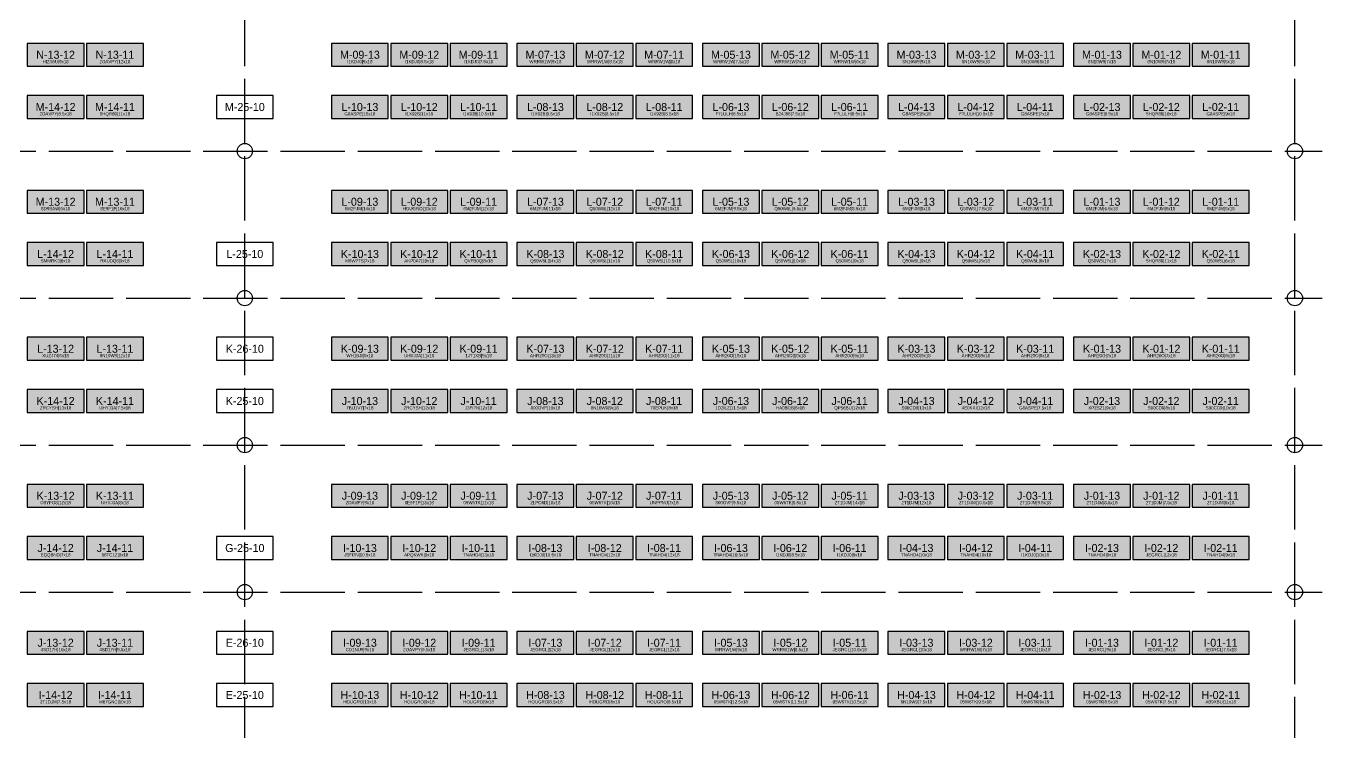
# Model space of a CAD drawing. Header units: metres. Extents: x 0 to 111, y -140 to 53.
# Drawn here: x 85.34 to 110.91, y 25.44 to 39.37 of the extents above; entities that cross this region are included whole.
import ezdxf
from ezdxf.enums import TextEntityAlignment as Align

# ---------------------------------------------------------------- set-up
doc = ezdxf.new("R2010")
doc.units = ezdxf.units.M
doc.linetypes.add('DASHED', pattern=[1.524, 1.27, -0.254])
for name, color, linetype in [('CROSS_AISLES', 4, 'Continuous'), ('LABELS', 7, 'Continuous'), ('RACK_L1', 7, 'Continuous'), ('STOCK_ONLY', 254, 'Continuous'), ('SUPPORT_POINTS', 8, 'Continuous'), ('WALKWAYS', 8, 'Continuous'), ('ZONE_A', 1, 'Continuous'), ('ZONE_B', 30, 'Continuous'), ('ZONE_C', 5, 'Continuous')]:
    doc.layers.add(name, color=color, linetype=linetype)

msp = doc.modelspace()

# ---------------------------------------------------------------- hatches: boundary and pattern name
at = {"layer": 'STOCK_ONLY'}
for points in [[(86.537, 38.574), (87.66, 38.574), (87.66, 39.025), (86.537, 39.025)], [(91.368, 38.574), (92.491, 38.574), (92.491, 39.025), (91.368, 39.025)], [(92.54, 38.574), (93.662, 38.574), (93.662, 39.025), (92.54, 39.025)], [(93.711, 38.574), (94.833, 38.574), (94.833, 39.025), (93.711, 39.025)], [(95.028, 38.574), (96.151, 38.574), (96.151, 39.025), (95.028, 39.025)], [(96.2, 38.574), (97.322, 38.574), (97.322, 39.025), (96.2, 39.025)], [(98.688, 38.574), (99.811, 38.574), (99.811, 39.025), (98.688, 39.025)], [(99.86, 38.574), (100.982, 38.574), (100.982, 39.025), (99.86, 39.025)], [(101.031, 38.574), (102.153, 38.574), (102.153, 39.025), (101.031, 39.025)], [(102.348, 38.574), (103.471, 38.574), (103.471, 39.025), (102.348, 39.025)], [(103.52, 38.574), (104.642, 38.574), (104.642, 39.025), (103.52, 39.025)], [(104.691, 38.574), (105.813, 38.574), (105.813, 39.025), (104.691, 39.025)], [(106.008, 38.574), (107.131, 38.574), (107.131, 39.025), (106.008, 39.025)], [(107.18, 38.574), (108.302, 38.574), (108.302, 39.025), (107.18, 39.025)], [(86.537, 37.543), (87.66, 37.543), (87.66, 37.994), (86.537, 37.994)], [(92.54, 37.543), (93.662, 37.543), (93.662, 37.994), (92.54, 37.994)], [(95.028, 37.543), (96.151, 37.543), (96.151, 37.994), (95.028, 37.994)], [(96.2, 37.543), (97.322, 37.543), (97.322, 37.994), (96.2, 37.994)], [(97.371, 37.543), (98.493, 37.543), (98.493, 37.994), (97.371, 37.994)], [(99.86, 37.543), (100.982, 37.543), (100.982, 37.994), (99.86, 37.994)], [(104.691, 37.543), (105.813, 37.543), (105.813, 37.994), (104.691, 37.994)], [(107.18, 37.543), (108.302, 37.543), (108.302, 37.994), (107.18, 37.994)], [(108.351, 37.543), (109.473, 37.543), (109.473, 37.994), (108.351, 37.994)], [(85.366, 35.674), (86.488, 35.674), (86.488, 36.125), (85.366, 36.125)], [(91.368, 35.674), (92.491, 35.674), (92.491, 36.125), (91.368, 36.125)], [(93.711, 35.674), (94.833, 35.674), (94.833, 36.125), (93.711, 36.125)], [(95.028, 35.674), (96.151, 35.674), (96.151, 36.125), (95.028, 36.125)], [(96.2, 35.674), (97.322, 35.674), (97.322, 36.125), (96.2, 36.125)], [(99.86, 35.674), (100.982, 35.674), (100.982, 36.125), (99.86, 36.125)], [(102.348, 35.674), (103.471, 35.674), (103.471, 36.125), (102.348, 36.125)], [(103.52, 35.674), (104.642, 35.674), (104.642, 36.125), (103.52, 36.125)], [(104.691, 35.674), (105.813, 35.674), (105.813, 36.125), (104.691, 36.125)], [(107.18, 35.674), (108.302, 35.674), (108.302, 36.125), (107.18, 36.125)], [(108.351, 35.674), (109.473, 35.674), (109.473, 36.125), (108.351, 36.125)], [(92.54, 34.643), (93.662, 34.643), (93.662, 35.094), (92.54, 35.094)], [(93.711, 34.643), (94.833, 34.643), (94.833, 35.094), (93.711, 35.094)], [(95.028, 34.643), (96.151, 34.643), (96.151, 35.094), (95.028, 35.094)], [(96.2, 34.643), (97.322, 34.643), (97.322, 35.094), (96.2, 35.094)], [(98.688, 34.643), (99.811, 34.643), (99.811, 35.094), (98.688, 35.094)], [(99.86, 34.643), (100.982, 34.643), (100.982, 35.094), (99.86, 35.094)], [(101.031, 34.643), (102.153, 34.643), (102.153, 35.094), (101.031, 35.094)], [(102.348, 34.643), (103.471, 34.643), (103.471, 35.094), (102.348, 35.094)], [(103.52, 34.643), (104.642, 34.643), (104.642, 35.094), (103.52, 35.094)], [(104.691, 34.643), (105.813, 34.643), (105.813, 35.094), (104.691, 35.094)], [(106.008, 34.643), (107.131, 34.643), (107.131, 35.094), (106.008, 35.094)], [(107.18, 34.643), (108.302, 34.643), (108.302, 35.094), (107.18, 35.094)], [(108.351, 34.643), (109.473, 34.643), (109.473, 35.094), (108.351, 35.094)], [(86.537, 32.775), (87.66, 32.775), (87.66, 33.226), (86.537, 33.226)], [(93.711, 32.775), (94.833, 32.775), (94.833, 33.226), (93.711, 33.226)], [(95.028, 32.775), (96.151, 32.775), (96.151, 33.226), (95.028, 33.226)], [(97.371, 32.775), (98.493, 32.775), (98.493, 33.226), (97.371, 33.226)], [(98.688, 32.775), (99.811, 32.775), (99.811, 33.226), (98.688, 33.226)], [(99.86, 32.775), (100.982, 32.775), (100.982, 33.226), (99.86, 33.226)], [(101.031, 32.775), (102.153, 32.775), (102.153, 33.226), (101.031, 33.226)], [(102.348, 32.775), (103.471, 32.775), (103.471, 33.226), (102.348, 33.226)], [(103.52, 32.775), (104.642, 32.775), (104.642, 33.226), (103.52, 33.226)], [(104.691, 32.775), (105.813, 32.775), (105.813, 33.226), (104.691, 33.226)], [(106.008, 32.775), (107.131, 32.775), (107.131, 33.226), (106.008, 33.226)], [(107.18, 32.775), (108.302, 32.775), (108.302, 33.226), (107.18, 33.226)], [(97.371, 31.743), (98.493, 31.743), (98.493, 32.194), (97.371, 32.194)], [(99.86, 31.743), (100.982, 31.743), (100.982, 32.194), (99.86, 32.194)], [(103.52, 31.743), (104.642, 31.743), (104.642, 32.194), (103.52, 32.194)], [(106.008, 31.743), (107.131, 31.743), (107.131, 32.194), (106.008, 32.194)], [(107.18, 31.743), (108.302, 31.743), (108.302, 32.194), (107.18, 32.194)], [(108.351, 31.743), (109.473, 31.743), (109.473, 32.194), (108.351, 32.194)], [(86.537, 29.874), (87.66, 29.874), (87.66, 30.325), (86.537, 30.325)], [(93.711, 29.874), (94.833, 29.874), (94.833, 30.325), (93.711, 30.325)], [(96.2, 29.874), (97.322, 29.874), (97.322, 30.325), (96.2, 30.325)], [(99.86, 29.874), (100.982, 29.874), (100.982, 30.325), (99.86, 30.325)], [(101.031, 29.874), (102.153, 29.874), (102.153, 30.325), (101.031, 30.325)], [(103.52, 29.874), (104.642, 29.874), (104.642, 30.325), (103.52, 30.325)], [(104.691, 29.874), (105.813, 29.874), (105.813, 30.325), (104.691, 30.325)], [(106.008, 29.874), (107.131, 29.874), (107.131, 30.325), (106.008, 30.325)], [(107.18, 29.874), (108.302, 29.874), (108.302, 30.325), (107.18, 30.325)], [(108.351, 29.874), (109.473, 29.874), (109.473, 30.325), (108.351, 30.325)], [(97.371, 28.843), (98.493, 28.843), (98.493, 29.294), (97.371, 29.294)], [(102.348, 28.843), (103.471, 28.843), (103.471, 29.294), (102.348, 29.294)], [(103.52, 28.843), (104.642, 28.843), (104.642, 29.294), (103.52, 29.294)], [(104.691, 28.843), (105.813, 28.843), (105.813, 29.294), (104.691, 29.294)], [(107.18, 28.843), (108.302, 28.843), (108.302, 29.294), (107.18, 29.294)], [(108.351, 28.843), (109.473, 28.843), (109.473, 29.294), (108.351, 29.294)], [(96.2, 26.974), (97.322, 26.974), (97.322, 27.425), (96.2, 27.425)], [(97.371, 26.974), (98.493, 26.974), (98.493, 27.425), (97.371, 27.425)], [(101.031, 26.974), (102.153, 26.974), (102.153, 27.425), (101.031, 27.425)], [(102.348, 26.974), (103.471, 26.974), (103.471, 27.425), (102.348, 27.425)], [(103.52, 26.974), (104.642, 26.974), (104.642, 27.425), (103.52, 27.425)], [(104.691, 26.974), (105.813, 26.974), (105.813, 27.425), (104.691, 27.425)], [(106.008, 26.974), (107.131, 26.974), (107.131, 27.425), (106.008, 27.425)], [(107.18, 26.974), (108.302, 26.974), (108.302, 27.425), (107.18, 27.425)], [(93.711, 25.943), (94.833, 25.943), (94.833, 26.394), (93.711, 26.394)], [(97.371, 25.943), (98.493, 25.943), (98.493, 26.394), (97.371, 26.394)], [(104.691, 25.943), (105.813, 25.943), (105.813, 26.394), (104.691, 26.394)], [(108.351, 25.943), (109.473, 25.943), (109.473, 26.394), (108.351, 26.394)]]:
    msp.add_hatch(color=254, dxfattribs=at).paths.add_polyline_path(points)
at = {"layer": 'ZONE_A'}
for points in [[(97.371, 38.574), (98.493, 38.574), (98.493, 39.025), (97.371, 39.025)], [(108.351, 38.574), (109.473, 38.574), (109.473, 39.025), (108.351, 39.025)], [(93.711, 37.543), (94.833, 37.543), (94.833, 37.994), (93.711, 37.994)], [(102.348, 37.543), (103.471, 37.543), (103.471, 37.994), (102.348, 37.994)], [(97.371, 35.674), (98.493, 35.674), (98.493, 36.125), (97.371, 36.125)], [(98.688, 35.674), (99.811, 35.674), (99.811, 36.125), (98.688, 36.125)], [(101.031, 35.674), (102.153, 35.674), (102.153, 36.125), (101.031, 36.125)], [(86.537, 34.643), (87.66, 34.643), (87.66, 35.094), (86.537, 35.094)], [(97.371, 34.643), (98.493, 34.643), (98.493, 35.094), (97.371, 35.094)], [(91.368, 32.775), (92.491, 32.775), (92.491, 33.226), (91.368, 33.226)], [(92.54, 32.775), (93.662, 32.775), (93.662, 33.226), (92.54, 33.226)], [(96.2, 32.775), (97.322, 32.775), (97.322, 33.226), (96.2, 33.226)], [(85.366, 31.743), (86.488, 31.743), (86.488, 32.194), (85.366, 32.194)], [(91.368, 31.743), (92.491, 31.743), (92.491, 32.194), (91.368, 32.194)], [(92.54, 31.743), (93.662, 31.743), (93.662, 32.194), (92.54, 32.194)], [(93.711, 31.743), (94.833, 31.743), (94.833, 32.194), (93.711, 32.194)], [(95.028, 31.743), (96.151, 31.743), (96.151, 32.194), (95.028, 32.194)], [(96.2, 31.743), (97.322, 31.743), (97.322, 32.194), (96.2, 32.194)], [(104.691, 31.743), (105.813, 31.743), (105.813, 32.194), (104.691, 32.194)], [(85.366, 29.874), (86.488, 29.874), (86.488, 30.325), (85.366, 30.325)], [(97.371, 29.874), (98.493, 29.874), (98.493, 30.325), (97.371, 30.325)], [(98.688, 29.874), (99.811, 29.874), (99.811, 30.325), (98.688, 30.325)], [(102.348, 29.874), (103.471, 29.874), (103.471, 30.325), (102.348, 30.325)], [(85.366, 28.843), (86.488, 28.843), (86.488, 29.294), (85.366, 29.294)], [(86.537, 28.843), (87.66, 28.843), (87.66, 29.294), (86.537, 29.294)], [(91.368, 28.843), (92.491, 28.843), (92.491, 29.294), (91.368, 29.294)], [(93.711, 28.843), (94.833, 28.843), (94.833, 29.294), (93.711, 29.294)], [(95.028, 28.843), (96.151, 28.843), (96.151, 29.294), (95.028, 29.294)], [(96.2, 28.843), (97.322, 28.843), (97.322, 29.294), (96.2, 29.294)], [(98.688, 28.843), (99.811, 28.843), (99.811, 29.294), (98.688, 29.294)], [(99.86, 28.843), (100.982, 28.843), (100.982, 29.294), (99.86, 29.294)], [(101.031, 28.843), (102.153, 28.843), (102.153, 29.294), (101.031, 29.294)], [(106.008, 28.843), (107.131, 28.843), (107.131, 29.294), (106.008, 29.294)], [(91.368, 26.974), (92.491, 26.974), (92.491, 27.425), (91.368, 27.425)], [(93.711, 26.974), (94.833, 26.974), (94.833, 27.425), (93.711, 27.425)], [(95.028, 26.974), (96.151, 26.974), (96.151, 27.425), (95.028, 27.425)], [(98.688, 26.974), (99.811, 26.974), (99.811, 27.425), (98.688, 27.425)], [(99.86, 26.974), (100.982, 26.974), (100.982, 27.425), (99.86, 27.425)], [(108.351, 26.974), (109.473, 26.974), (109.473, 27.425), (108.351, 27.425)], [(99.86, 25.943), (100.982, 25.943), (100.982, 26.394), (99.86, 26.394)], [(101.031, 25.943), (102.153, 25.943), (102.153, 26.394), (101.031, 26.394)], [(102.348, 25.943), (103.471, 25.943), (103.471, 26.394), (102.348, 26.394)], [(103.52, 25.943), (104.642, 25.943), (104.642, 26.394), (103.52, 26.394)], [(106.008, 25.943), (107.131, 25.943), (107.131, 26.394), (106.008, 26.394)]]:
    msp.add_hatch(color=1, dxfattribs=at).paths.add_polyline_path(points)
at = {"layer": 'ZONE_B'}
for points in [[(85.366, 38.574), (86.488, 38.574), (86.488, 39.025), (85.366, 39.025)], [(85.366, 37.543), (86.488, 37.543), (86.488, 37.994), (85.366, 37.994)], [(98.688, 37.543), (99.811, 37.543), (99.811, 37.994), (98.688, 37.994)], [(101.031, 37.543), (102.153, 37.543), (102.153, 37.994), (101.031, 37.994)], [(103.52, 37.543), (104.642, 37.543), (104.642, 37.994), (103.52, 37.994)], [(106.008, 37.543), (107.131, 37.543), (107.131, 37.994), (106.008, 37.994)], [(86.537, 35.674), (87.66, 35.674), (87.66, 36.125), (86.537, 36.125)], [(106.008, 35.674), (107.131, 35.674), (107.131, 36.125), (106.008, 36.125)], [(85.366, 34.643), (86.488, 34.643), (86.488, 35.094), (85.366, 35.094)], [(85.366, 32.775), (86.488, 32.775), (86.488, 33.226), (85.366, 33.226)], [(108.351, 32.775), (109.473, 32.775), (109.473, 33.226), (108.351, 33.226)], [(86.537, 31.743), (87.66, 31.743), (87.66, 32.194), (86.537, 32.194)], [(101.031, 31.743), (102.153, 31.743), (102.153, 32.194), (101.031, 32.194)], [(102.348, 31.743), (103.471, 31.743), (103.471, 32.194), (102.348, 32.194)], [(91.368, 29.874), (92.491, 29.874), (92.491, 30.325), (91.368, 30.325)], [(95.028, 29.874), (96.151, 29.874), (96.151, 30.325), (95.028, 30.325)], [(92.54, 28.843), (93.662, 28.843), (93.662, 29.294), (92.54, 29.294)], [(85.366, 26.974), (86.488, 26.974), (86.488, 27.425), (85.366, 27.425)], [(86.537, 26.974), (87.66, 26.974), (87.66, 27.425), (86.537, 27.425)], [(92.54, 26.974), (93.662, 26.974), (93.662, 27.425), (92.54, 27.425)], [(85.366, 25.943), (86.488, 25.943), (86.488, 26.394), (85.366, 26.394)], [(86.537, 25.943), (87.66, 25.943), (87.66, 26.394), (86.537, 26.394)], [(92.54, 25.943), (93.662, 25.943), (93.662, 26.394), (92.54, 26.394)], [(95.028, 25.943), (96.151, 25.943), (96.151, 26.394), (95.028, 26.394)], [(98.688, 25.943), (99.811, 25.943), (99.811, 26.394), (98.688, 26.394)], [(107.18, 25.943), (108.302, 25.943), (108.302, 26.394), (107.18, 26.394)]]:
    msp.add_hatch(color=30, dxfattribs=at).paths.add_polyline_path(points)
at = {"layer": 'ZONE_C'}
for points in [[(91.368, 37.543), (92.491, 37.543), (92.491, 37.994), (91.368, 37.994)], [(92.54, 35.674), (93.662, 35.674), (93.662, 36.125), (92.54, 36.125)], [(91.368, 34.643), (92.491, 34.643), (92.491, 35.094), (91.368, 35.094)], [(98.688, 31.743), (99.811, 31.743), (99.811, 32.194), (98.688, 32.194)], [(92.54, 29.874), (93.662, 29.874), (93.662, 30.325), (92.54, 30.325)], [(91.368, 25.943), (92.491, 25.943), (92.491, 26.394), (91.368, 26.394)], [(96.2, 25.943), (97.322, 25.943), (97.322, 26.394), (96.2, 26.394)]]:
    msp.add_hatch(color=5, dxfattribs=at).paths.add_polyline_path(points)

# ---------------------------------------------------------------- linework, layer by layer
at = {"layer": 'CROSS_AISLES', "linetype": 'DASHED'}
for p, q in [((89.66, 2), (89.66, 52.4)), ((110.376, 2), (110.376, 52.4))]:
    msp.add_line(p, q, dxfattribs=at)
at = {"layer": 'RACK_L1'}
for points in [[(85.366, 38.574), (86.488, 38.574), (86.488, 39.025), (85.366, 39.025)], [(86.537, 38.574), (87.66, 38.574), (87.66, 39.025), (86.537, 39.025)], [(91.368, 38.574), (92.491, 38.574), (92.491, 39.025), (91.368, 39.025)], [(92.54, 38.574), (93.662, 38.574), (93.662, 39.025), (92.54, 39.025)], [(93.711, 38.574), (94.833, 38.574), (94.833, 39.025), (93.711, 39.025)], [(95.028, 38.574), (96.151, 38.574), (96.151, 39.025), (95.028, 39.025)], [(96.2, 38.574), (97.322, 38.574), (97.322, 39.025), (96.2, 39.025)], [(97.371, 38.574), (98.493, 38.574), (98.493, 39.025), (97.371, 39.025)], [(98.688, 38.574), (99.811, 38.574), (99.811, 39.025), (98.688, 39.025)], [(99.86, 38.574), (100.982, 38.574), (100.982, 39.025), (99.86, 39.025)], [(101.031, 38.574), (102.153, 38.574), (102.153, 39.025), (101.031, 39.025)], [(102.348, 38.574), (103.471, 38.574), (103.471, 39.025), (102.348, 39.025)], [(103.52, 38.574), (104.642, 38.574), (104.642, 39.025), (103.52, 39.025)], [(104.691, 38.574), (105.813, 38.574), (105.813, 39.025), (104.691, 39.025)], [(106.008, 38.574), (107.131, 38.574), (107.131, 39.025), (106.008, 39.025)], [(107.18, 38.574), (108.302, 38.574), (108.302, 39.025), (107.18, 39.025)], [(108.351, 38.574), (109.473, 38.574), (109.473, 39.025), (108.351, 39.025)], [(85.366, 37.543), (86.488, 37.543), (86.488, 37.994), (85.366, 37.994)], [(86.537, 37.543), (87.66, 37.543), (87.66, 37.994), (86.537, 37.994)], [(89.099, 37.543), (90.222, 37.543), (90.222, 37.994), (89.099, 37.994)], [(91.368, 37.543), (92.491, 37.543), (92.491, 37.994), (91.368, 37.994)], [(92.54, 37.543), (93.662, 37.543), (93.662, 37.994), (92.54, 37.994)], [(93.711, 37.543), (94.833, 37.543), (94.833, 37.994), (93.711, 37.994)], [(95.028, 37.543), (96.151, 37.543), (96.151, 37.994), (95.028, 37.994)], [(96.2, 37.543), (97.322, 37.543), (97.322, 37.994), (96.2, 37.994)], [(97.371, 37.543), (98.493, 37.543), (98.493, 37.994), (97.371, 37.994)], [(98.688, 37.543), (99.811, 37.543), (99.811, 37.994), (98.688, 37.994)], [(99.86, 37.543), (100.982, 37.543), (100.982, 37.994), (99.86, 37.994)], [(101.031, 37.543), (102.153, 37.543), (102.153, 37.994), (101.031, 37.994)], [(102.348, 37.543), (103.471, 37.543), (103.471, 37.994), (102.348, 37.994)], [(103.52, 37.543), (104.642, 37.543), (104.642, 37.994), (103.52, 37.994)], [(104.691, 37.543), (105.813, 37.543), (105.813, 37.994), (104.691, 37.994)], [(106.008, 37.543), (107.131, 37.543), (107.131, 37.994), (106.008, 37.994)], [(107.18, 37.543), (108.302, 37.543), (108.302, 37.994), (107.18, 37.994)], [(108.351, 37.543), (109.473, 37.543), (109.473, 37.994), (108.351, 37.994)], [(85.366, 35.674), (86.488, 35.674), (86.488, 36.125), (85.366, 36.125)], [(86.537, 35.674), (87.66, 35.674), (87.66, 36.125), (86.537, 36.125)], [(91.368, 35.674), (92.491, 35.674), (92.491, 36.125), (91.368, 36.125)], [(92.54, 35.674), (93.662, 35.674), (93.662, 36.125), (92.54, 36.125)], [(93.711, 35.674), (94.833, 35.674), (94.833, 36.125), (93.711, 36.125)], [(95.028, 35.674), (96.151, 35.674), (96.151, 36.125), (95.028, 36.125)], [(96.2, 35.674), (97.322, 35.674), (97.322, 36.125), (96.2, 36.125)], [(97.371, 35.674), (98.493, 35.674), (98.493, 36.125), (97.371, 36.125)], [(98.688, 35.674), (99.811, 35.674), (99.811, 36.125), (98.688, 36.125)], [(99.86, 35.674), (100.982, 35.674), (100.982, 36.125), (99.86, 36.125)], [(101.031, 35.674), (102.153, 35.674), (102.153, 36.125), (101.031, 36.125)], [(102.348, 35.674), (103.471, 35.674), (103.471, 36.125), (102.348, 36.125)], [(103.52, 35.674), (104.642, 35.674), (104.642, 36.125), (103.52, 36.125)], [(104.691, 35.674), (105.813, 35.674), (105.813, 36.125), (104.691, 36.125)], [(106.008, 35.674), (107.131, 35.674), (107.131, 36.125), (106.008, 36.125)], [(107.18, 35.674), (108.302, 35.674), (108.302, 36.125), (107.18, 36.125)], [(108.351, 35.674), (109.473, 35.674), (109.473, 36.125), (108.351, 36.125)], [(85.366, 34.643), (86.488, 34.643), (86.488, 35.094), (85.366, 35.094)], [(86.537, 34.643), (87.66, 34.643), (87.66, 35.094), (86.537, 35.094)], [(89.099, 34.643), (90.222, 34.643), (90.222, 35.094), (89.099, 35.094)], [(91.368, 34.643), (92.491, 34.643), (92.491, 35.094), (91.368, 35.094)], [(92.54, 34.643), (93.662, 34.643), (93.662, 35.094), (92.54, 35.094)], [(93.711, 34.643), (94.833, 34.643), (94.833, 35.094), (93.711, 35.094)], [(95.028, 34.643), (96.151, 34.643), (96.151, 35.094), (95.028, 35.094)], [(96.2, 34.643), (97.322, 34.643), (97.322, 35.094), (96.2, 35.094)], [(97.371, 34.643), (98.493, 34.643), (98.493, 35.094), (97.371, 35.094)], [(98.688, 34.643), (99.811, 34.643), (99.811, 35.094), (98.688, 35.094)], [(99.86, 34.643), (100.982, 34.643), (100.982, 35.094), (99.86, 35.094)], [(101.031, 34.643), (102.153, 34.643), (102.153, 35.094), (101.031, 35.094)], [(102.348, 34.643), (103.471, 34.643), (103.471, 35.094), (102.348, 35.094)], [(103.52, 34.643), (104.642, 34.643), (104.642, 35.094), (103.52, 35.094)], [(104.691, 34.643), (105.813, 34.643), (105.813, 35.094), (104.691, 35.094)], [(106.008, 34.643), (107.131, 34.643), (107.131, 35.094), (106.008, 35.094)], [(107.18, 34.643), (108.302, 34.643), (108.302, 35.094), (107.18, 35.094)], [(108.351, 34.643), (109.473, 34.643), (109.473, 35.094), (108.351, 35.094)], [(85.366, 32.775), (86.488, 32.775), (86.488, 33.226), (85.366, 33.226)], [(86.537, 32.775), (87.66, 32.775), (87.66, 33.226), (86.537, 33.226)], [(89.099, 32.775), (90.222, 32.775), (90.222, 33.226), (89.099, 33.226)], [(91.368, 32.775), (92.491, 32.775), (92.491, 33.226), (91.368, 33.226)], [(92.54, 32.775), (93.662, 32.775), (93.662, 33.226), (92.54, 33.226)], [(93.711, 32.775), (94.833, 32.775), (94.833, 33.226), (93.711, 33.226)], [(95.028, 32.775), (96.151, 32.775), (96.151, 33.226), (95.028, 33.226)], [(96.2, 32.775), (97.322, 32.775), (97.322, 33.226), (96.2, 33.226)], [(97.371, 32.775), (98.493, 32.775), (98.493, 33.226), (97.371, 33.226)], [(98.688, 32.775), (99.811, 32.775), (99.811, 33.226), (98.688, 33.226)], [(99.86, 32.775), (100.982, 32.775), (100.982, 33.226), (99.86, 33.226)], [(101.031, 32.775), (102.153, 32.775), (102.153, 33.226), (101.031, 33.226)], [(102.348, 32.775), (103.471, 32.775), (103.471, 33.226), (102.348, 33.226)], [(103.52, 32.775), (104.642, 32.775), (104.642, 33.226), (103.52, 33.226)], [(104.691, 32.775), (105.813, 32.775), (105.813, 33.226), (104.691, 33.226)], [(106.008, 32.775), (107.131, 32.775), (107.131, 33.226), (106.008, 33.226)], [(107.18, 32.775), (108.302, 32.775), (108.302, 33.226), (107.18, 33.226)], [(108.351, 32.775), (109.473, 32.775), (109.473, 33.226), (108.351, 33.226)], [(85.366, 31.743), (86.488, 31.743), (86.488, 32.194), (85.366, 32.194)], [(86.537, 31.743), (87.66, 31.743), (87.66, 32.194), (86.537, 32.194)], [(89.099, 31.743), (90.222, 31.743), (90.222, 32.194), (89.099, 32.194)], [(91.368, 31.743), (92.491, 31.743), (92.491, 32.194), (91.368, 32.194)], [(92.54, 31.743), (93.662, 31.743), (93.662, 32.194), (92.54, 32.194)], [(93.711, 31.743), (94.833, 31.743), (94.833, 32.194), (93.711, 32.194)], [(95.028, 31.743), (96.151, 31.743), (96.151, 32.194), (95.028, 32.194)], [(96.2, 31.743), (97.322, 31.743), (97.322, 32.194), (96.2, 32.194)], [(97.371, 31.743), (98.493, 31.743), (98.493, 32.194), (97.371, 32.194)], [(98.688, 31.743), (99.811, 31.743), (99.811, 32.194), (98.688, 32.194)], [(99.86, 31.743), (100.982, 31.743), (100.982, 32.194), (99.86, 32.194)], [(101.031, 31.743), (102.153, 31.743), (102.153, 32.194), (101.031, 32.194)], [(102.348, 31.743), (103.471, 31.743), (103.471, 32.194), (102.348, 32.194)], [(103.52, 31.743), (104.642, 31.743), (104.642, 32.194), (103.52, 32.194)], [(104.691, 31.743), (105.813, 31.743), (105.813, 32.194), (104.691, 32.194)], [(106.008, 31.743), (107.131, 31.743), (107.131, 32.194), (106.008, 32.194)], [(107.18, 31.743), (108.302, 31.743), (108.302, 32.194), (107.18, 32.194)], [(108.351, 31.743), (109.473, 31.743), (109.473, 32.194), (108.351, 32.194)], [(85.366, 29.874), (86.488, 29.874), (86.488, 30.325), (85.366, 30.325)], [(86.537, 29.874), (87.66, 29.874), (87.66, 30.325), (86.537, 30.325)], [(91.368, 29.874), (92.491, 29.874), (92.491, 30.325), (91.368, 30.325)], [(92.54, 29.874), (93.662, 29.874), (93.662, 30.325), (92.54, 30.325)], [(93.711, 29.874), (94.833, 29.874), (94.833, 30.325), (93.711, 30.325)], [(95.028, 29.874), (96.151, 29.874), (96.151, 30.325), (95.028, 30.325)], [(96.2, 29.874), (97.322, 29.874), (97.322, 30.325), (96.2, 30.325)], [(97.371, 29.874), (98.493, 29.874), (98.493, 30.325), (97.371, 30.325)], [(98.688, 29.874), (99.811, 29.874), (99.811, 30.325), (98.688, 30.325)], [(99.86, 29.874), (100.982, 29.874), (100.982, 30.325), (99.86, 30.325)], [(101.031, 29.874), (102.153, 29.874), (102.153, 30.325), (101.031, 30.325)], [(102.348, 29.874), (103.471, 29.874), (103.471, 30.325), (102.348, 30.325)], [(103.52, 29.874), (104.642, 29.874), (104.642, 30.325), (103.52, 30.325)], [(104.691, 29.874), (105.813, 29.874), (105.813, 30.325), (104.691, 30.325)], [(106.008, 29.874), (107.131, 29.874), (107.131, 30.325), (106.008, 30.325)], [(107.18, 29.874), (108.302, 29.874), (108.302, 30.325), (107.18, 30.325)], [(108.351, 29.874), (109.473, 29.874), (109.473, 30.325), (108.351, 30.325)], [(85.366, 28.843), (86.488, 28.843), (86.488, 29.294), (85.366, 29.294)], [(86.537, 28.843), (87.66, 28.843), (87.66, 29.294), (86.537, 29.294)], [(89.099, 28.843), (90.222, 28.843), (90.222, 29.294), (89.099, 29.294)], [(91.368, 28.843), (92.491, 28.843), (92.491, 29.294), (91.368, 29.294)], [(92.54, 28.843), (93.662, 28.843), (93.662, 29.294), (92.54, 29.294)], [(93.711, 28.843), (94.833, 28.843), (94.833, 29.294), (93.711, 29.294)], [(95.028, 28.843), (96.151, 28.843), (96.151, 29.294), (95.028, 29.294)], [(96.2, 28.843), (97.322, 28.843), (97.322, 29.294), (96.2, 29.294)], [(97.371, 28.843), (98.493, 28.843), (98.493, 29.294), (97.371, 29.294)], [(98.688, 28.843), (99.811, 28.843), (99.811, 29.294), (98.688, 29.294)], [(99.86, 28.843), (100.982, 28.843), (100.982, 29.294), (99.86, 29.294)], [(101.031, 28.843), (102.153, 28.843), (102.153, 29.294), (101.031, 29.294)], [(102.348, 28.843), (103.471, 28.843), (103.471, 29.294), (102.348, 29.294)], [(103.52, 28.843), (104.642, 28.843), (104.642, 29.294), (103.52, 29.294)], [(104.691, 28.843), (105.813, 28.843), (105.813, 29.294), (104.691, 29.294)], [(106.008, 28.843), (107.131, 28.843), (107.131, 29.294), (106.008, 29.294)], [(107.18, 28.843), (108.302, 28.843), (108.302, 29.294), (107.18, 29.294)], [(108.351, 28.843), (109.473, 28.843), (109.473, 29.294), (108.351, 29.294)], [(85.366, 26.974), (86.488, 26.974), (86.488, 27.425), (85.366, 27.425)], [(86.537, 26.974), (87.66, 26.974), (87.66, 27.425), (86.537, 27.425)], [(89.099, 26.974), (90.222, 26.974), (90.222, 27.425), (89.099, 27.425)], [(91.368, 26.974), (92.491, 26.974), (92.491, 27.425), (91.368, 27.425)], [(92.54, 26.974), (93.662, 26.974), (93.662, 27.425), (92.54, 27.425)], [(93.711, 26.974), (94.833, 26.974), (94.833, 27.425), (93.711, 27.425)], [(95.028, 26.974), (96.151, 26.974), (96.151, 27.425), (95.028, 27.425)], [(96.2, 26.974), (97.322, 26.974), (97.322, 27.425), (96.2, 27.425)], [(97.371, 26.974), (98.493, 26.974), (98.493, 27.425), (97.371, 27.425)], [(98.688, 26.974), (99.811, 26.974), (99.811, 27.425), (98.688, 27.425)], [(99.86, 26.974), (100.982, 26.974), (100.982, 27.425), (99.86, 27.425)], [(101.031, 26.974), (102.153, 26.974), (102.153, 27.425), (101.031, 27.425)], [(102.348, 26.974), (103.471, 26.974), (103.471, 27.425), (102.348, 27.425)], [(103.52, 26.974), (104.642, 26.974), (104.642, 27.425), (103.52, 27.425)], [(104.691, 26.974), (105.813, 26.974), (105.813, 27.425), (104.691, 27.425)], [(106.008, 26.974), (107.131, 26.974), (107.131, 27.425), (106.008, 27.425)], [(107.18, 26.974), (108.302, 26.974), (108.302, 27.425), (107.18, 27.425)], [(108.351, 26.974), (109.473, 26.974), (109.473, 27.425), (108.351, 27.425)], [(85.366, 25.943), (86.488, 25.943), (86.488, 26.394), (85.366, 26.394)], [(86.537, 25.943), (87.66, 25.943), (87.66, 26.394), (86.537, 26.394)], [(89.099, 25.943), (90.222, 25.943), (90.222, 26.394), (89.099, 26.394)], [(91.368, 25.943), (92.491, 25.943), (92.491, 26.394), (91.368, 26.394)], [(92.54, 25.943), (93.662, 25.943), (93.662, 26.394), (92.54, 26.394)], [(93.711, 25.943), (94.833, 25.943), (94.833, 26.394), (93.711, 26.394)], [(95.028, 25.943), (96.151, 25.943), (96.151, 26.394), (95.028, 26.394)], [(96.2, 25.943), (97.322, 25.943), (97.322, 26.394), (96.2, 26.394)], [(97.371, 25.943), (98.493, 25.943), (98.493, 26.394), (97.371, 26.394)], [(98.688, 25.943), (99.811, 25.943), (99.811, 26.394), (98.688, 26.394)], [(99.86, 25.943), (100.982, 25.943), (100.982, 26.394), (99.86, 26.394)], [(101.031, 25.943), (102.153, 25.943), (102.153, 26.394), (101.031, 26.394)], [(102.348, 25.943), (103.471, 25.943), (103.471, 26.394), (102.348, 26.394)], [(103.52, 25.943), (104.642, 25.943), (104.642, 26.394), (103.52, 26.394)], [(104.691, 25.943), (105.813, 25.943), (105.813, 26.394), (104.691, 26.394)], [(106.008, 25.943), (107.131, 25.943), (107.131, 26.394), (106.008, 26.394)], [(107.18, 25.943), (108.302, 25.943), (108.302, 26.394), (107.18, 26.394)], [(108.351, 25.943), (109.473, 25.943), (109.473, 26.394), (108.351, 26.394)]]:
    msp.add_lwpolyline(points, close=True, dxfattribs=at)
at = {"layer": 'SUPPORT_POINTS'}
for centre in [(89.66, 36.899), (110.376, 36.899), (89.66, 33.999), (110.376, 33.999), (89.66, 31.099), (110.376, 31.099), (89.66, 28.199), (110.376, 28.199)]:
    msp.add_circle(centre, 0.15, dxfattribs=at)
at = {"layer": 'WALKWAYS', "linetype": 'DASHED'}
for p, q in [((64.456, 36.899), (110.912, 36.899)), ((64.456, 33.999), (110.912, 33.999)), ((64.456, 31.099), (110.912, 31.099)), ((64.456, 28.199), (110.912, 28.199))]:
    msp.add_line(p, q, dxfattribs=at)

# ---------------------------------------------------------------- texts
at = {"layer": 'LABELS'}
for s, height, p in [('N-13-12', 0.1579, (85.927, 38.8)), ('N-13-11', 0.1579, (87.098, 38.8)), ('M-09-13', 0.1579, (91.93, 38.8)), ('M-09-12', 0.1579, (93.101, 38.8)), ('M-09-11', 0.1579, (94.272, 38.8)), ('M-07-13', 0.1579, (95.59, 38.8)), ('M-07-12', 0.1579, (96.761, 38.8)), ('M-07-11', 0.1579, (97.932, 38.8)), ('M-05-13', 0.1579, (99.25, 38.8)), ('M-05-12', 0.1579, (100.421, 38.8)), ('M-05-11', 0.1579, (101.592, 38.8)), ('M-03-13', 0.1579, (102.91, 38.8)), ('M-03-12', 0.1579, (104.081, 38.8)), ('M-03-11', 0.1579, (105.252, 38.8)), ('M-01-13', 0.1579, (106.57, 38.8)), ('M-01-12', 0.1579, (107.741, 38.8)), ('M-01-11', 0.1579, (108.912, 38.8)), ('HI2X6U|9x18', 0.06314, (85.927, 38.665)), ('2OAVPY|12x18', 0.06314, (87.098, 38.665)), ('I1KDJ0|9x18', 0.06314, (91.93, 38.665)), ('I1KDJ0|8.5x18', 0.06314, (93.101, 38.665)), ('I1KDJ0|7.5x18', 0.06314, (94.272, 38.665)), ('WRRW1W|9x18', 0.06314, (95.59, 38.665)), ('WRRW1W|8.5x18', 0.06314, (96.761, 38.665)), ('WRRW1W|8x18', 0.06314, (97.932, 38.665)), ('WRRW1W|7.5x18', 0.06314, (99.25, 38.665)), ('WRRW1W|7x18', 0.06314, (100.421, 38.665)), ('WRRW1W|6x18', 0.06314, (101.592, 38.665)), ('8N10W9|9x18', 0.06314, (102.91, 38.665)), ('8N10W9|9x18', 0.06314, (104.081, 38.665)), ('8N10W9|8x18', 0.06314, (105.252, 38.665)), ('8N10W9|7x18', 0.06314, (106.57, 38.665)), ('8N10W9|7x18', 0.06314, (107.741, 38.665)), ('8N10W9|5x18', 0.06314, (108.912, 38.665)), ('M-14-12', 0.1579, (85.927, 37.769)), ('M-14-11', 0.1579, (87.098, 37.769)), ('M-25-10', 0.1579, (89.66, 37.769)), ('L-10-13', 0.1579, (91.93, 37.769)), ('L-10-12', 0.1579, (93.101, 37.769)), ('L-10-11', 0.1579, (94.272, 37.769)), ('L-08-13', 0.1579, (95.59, 37.769)), ('L-08-12', 0.1579, (96.761, 37.769)), ('L-08-11', 0.1579, (97.932, 37.769)), ('L-06-13', 0.1579, (99.25, 37.769)), ('L-06-12', 0.1579, (100.421, 37.769)), ('L-06-11', 0.1579, (101.592, 37.769)), ('L-04-13', 0.1579, (102.91, 37.769)), ('L-04-12', 0.1579, (104.081, 37.769)), ('L-04-11', 0.1579, (105.252, 37.769)), ('L-02-13', 0.1579, (106.57, 37.769)), ('L-02-12', 0.1579, (107.741, 37.769)), ('L-02-11', 0.1579, (108.912, 37.769)), ('2OAVPY|8.5x18', 0.06314, (85.927, 37.634)), ('5HQR89|11x18', 0.06314, (87.098, 37.634)), ('G8ASPE|15x18', 0.06314, (91.93, 37.634)), ('I1X92B|11x18', 0.06314, (93.101, 37.634)), ('I1X92B|10.5x18', 0.06314, (94.272, 37.634)), ('I1X92B|9.5x18', 0.06314, (95.59, 37.634)), ('I1X92B|8.5x18', 0.06314, (96.761, 37.634)), ('I1X92B|6.5x18', 0.06314, (97.932, 37.634)), ('F7LULH|6.5x18', 0.06314, (99.25, 37.634)), ('B24J86|7.5x18', 0.06314, (100.421, 37.634)), ('F7LULH|8.5x18', 0.06314, (101.592, 37.634)), ('G8ASPE|8x18', 0.06314, (102.91, 37.634)), ('F7LULH|10.5x18', 0.06314, (104.081, 37.634)), ('G8ASPE|7x18', 0.06314, (105.252, 37.634)), ('G8ASPE|6.5x18', 0.06314, (106.57, 37.634)), ('5HQR89|10x18', 0.06314, (107.741, 37.634)), ('G8ASPE|9x18', 0.06314, (108.912, 37.634)), ('M-13-12', 0.1579, (85.927, 35.9)), ('8D9SAW|6x18', 0.06314, (85.927, 35.765)), ('M-13-11', 0.1579, (87.098, 35.9)), ('8E9F1P|10x18', 0.06314, (87.098, 35.765)), ('L-09-13', 0.1579, (91.93, 35.9)), ('6M2FJM|14x18', 0.06314, (91.93, 35.765)), ('L-09-12', 0.1579, (93.101, 35.9)), ('HOUGRO|10x18', 0.06314, (93.101, 35.765)), ('L-09-11', 0.1579, (94.272, 35.9)), ('6M2FJM|12x18', 0.06314, (94.272, 35.765)), ('L-07-13', 0.1579, (95.59, 35.9)), ('6M2FJM|11x18', 0.06314, (95.59, 35.765)), ('L-07-12', 0.1579, (96.761, 35.9)), ('Q50W5L|12x18', 0.06314, (96.761, 35.765)), ('L-07-11', 0.1579, (97.932, 35.9)), ('6M2FJM|10x18', 0.06314, (97.932, 35.765)), ('L-05-13', 0.1579, (99.25, 35.9)), ('6M2FJM|9.5x18', 0.06314, (99.25, 35.765)), ('L-05-12', 0.1579, (100.421, 35.9)), ('Q50W5L|9.5x18', 0.06314, (100.421, 35.765)), ('L-05-11', 0.1579, (101.592, 35.9)), ('6M2FJM|8.5x18', 0.06314, (101.592, 35.765)), ('L-03-13', 0.1579, (102.91, 35.9)), ('6M2FJM|8x18', 0.06314, (102.91, 35.765)), ('L-03-12', 0.1579, (104.081, 35.9)), ('Q50W5L|7.5x18', 0.06314, (104.081, 35.765)), ('L-03-11', 0.1579, (105.252, 35.9)), ('6M2FJM|7x18', 0.06314, (105.252, 35.765)), ('L-01-13', 0.1579, (106.57, 35.9)), ('6M2FJM|6.5x18', 0.06314, (106.57, 35.765)), ('L-01-12', 0.1579, (107.741, 35.9)), ('6M2FJM|6x18', 0.06314, (107.741, 35.765)), ('L-01-11', 0.1579, (108.912, 35.9)), ('6M2FJM|5x18', 0.06314, (108.912, 35.765)), ('L-14-12', 0.1579, (85.927, 34.869)), ('L-14-11', 0.1579, (87.098, 34.869)), ('L-25-10', 0.1579, (89.66, 34.869)), ('K-10-13', 0.1579, (91.93, 34.869)), ('K-10-12', 0.1579, (93.101, 34.869)), ('K-10-11', 0.1579, (94.272, 34.869)), ('K-08-13', 0.1579, (95.59, 34.869)), ('K-08-12', 0.1579, (96.761, 34.869)), ('K-08-11', 0.1579, (97.932, 34.869)), ('K-06-13', 0.1579, (99.25, 34.869)), ('K-06-12', 0.1579, (100.421, 34.869)), ('K-06-11', 0.1579, (101.592, 34.869)), ('K-04-13', 0.1579, (102.91, 34.869)), ('K-04-12', 0.1579, (104.081, 34.869)), ('K-04-11', 0.1579, (105.252, 34.869)), ('K-02-13', 0.1579, (106.57, 34.869)), ('K-02-12', 0.1579, (107.741, 34.869)), ('K-02-11', 0.1579, (108.912, 34.869)), ('SMMRK3|6x18', 0.06314, (85.927, 34.734)), ('RAUDQ6|9x18', 0.06314, (87.098, 34.734)), ('M8W7TS|7x18', 0.06314, (91.93, 34.734)), ('AKP0A7|10x18', 0.06314, (93.101, 34.734)), ('QVFB0Q|8x18', 0.06314, (94.272, 34.734)), ('Q50W5L|14x18', 0.06314, (95.59, 34.734)), ('Q50W5L|11x18', 0.06314, (96.761, 34.734)), ('Q50W5L|10.5x18', 0.06314, (97.932, 34.734)), ('Q50W5L|10x18', 0.06314, (99.25, 34.734)), ('Q50W5L|10x18', 0.06314, (100.421, 34.734)), ('Q50W5L|9x18', 0.06314, (101.592, 34.734)), ('Q50W5L|9x18', 0.06314, (102.91, 34.734)), ('Q50W5L|8x18', 0.06314, (104.081, 34.734)), ('Q50W5L|8x18', 0.06314, (105.252, 34.734)), ('Q50W5L|7x18', 0.06314, (106.57, 34.734)), ('5HQR89|11x18', 0.06314, (107.741, 34.734)), ('Q50W5L|6x18', 0.06314, (108.912, 34.734)), ('L-13-12', 0.1579, (85.927, 33)), ('L-13-11', 0.1579, (87.098, 33)), ('K-26-10', 0.1579, (89.66, 33)), ('K-09-13', 0.1579, (91.93, 33)), ('K-09-12', 0.1579, (93.101, 33)), ('K-09-11', 0.1579, (94.272, 33)), ('K-07-13', 0.1579, (95.59, 33)), ('K-07-12', 0.1579, (96.761, 33)), ('K-07-11', 0.1579, (97.932, 33)), ('K-05-13', 0.1579, (99.25, 33)), ('K-05-12', 0.1579, (100.421, 33)), ('K-05-11', 0.1579, (101.592, 33)), ('K-03-13', 0.1579, (102.91, 33)), ('K-03-12', 0.1579, (104.081, 33)), ('K-03-11', 0.1579, (105.252, 33)), ('K-01-13', 0.1579, (106.57, 33)), ('K-01-12', 0.1579, (107.741, 33)), ('K-01-11', 0.1579, (108.912, 33)), ('XUZJ74|6x18', 0.06314, (85.927, 32.865)), ('8N10W9|12x18', 0.06314, (87.098, 32.865)), ('WH1BJI|5x18', 0.06314, (91.93, 32.865)), ('UHYJ3A|11x18', 0.06314, (93.101, 32.865)), ('1JT1XB|9x18', 0.06314, (94.272, 32.865)), ('AHR20O|13x18', 0.06314, (95.59, 32.865)), ('AHR20O|11x18', 0.06314, (96.761, 32.865)), ('AHR20O|11x18', 0.06314, (97.932, 32.865)), ('AHR20O|10x18', 0.06314, (99.25, 32.865)), ('AHR20O|10x18', 0.06314, (100.421, 32.865)), ('AHR20O|9x18', 0.06314, (101.592, 32.865)), ('AHR20O|9x18', 0.06314, (102.91, 32.865)), ('AHR20O|8x18', 0.06314, (104.081, 32.865)), ('AHR20O|8x18', 0.06314, (105.252, 32.865)), ('AHR20O|7x18', 0.06314, (106.57, 32.865)), ('AHR20O|7x18', 0.06314, (107.741, 32.865)), ('AHR20O|6x18', 0.06314, (108.912, 32.865)), ('K-14-12', 0.1579, (85.927, 31.969)), ('K-14-11', 0.1579, (87.098, 31.969)), ('K-25-10', 0.1579, (89.66, 31.969)), ('J-10-13', 0.1579, (91.93, 31.969)), ('J-10-12', 0.1579, (93.101, 31.969)), ('J-10-11', 0.1579, (94.272, 31.969)), ('J-08-13', 0.1579, (95.59, 31.969)), ('J-08-12', 0.1579, (96.761, 31.969)), ('J-08-11', 0.1579, (97.932, 31.969)), ('J-06-13', 0.1579, (99.25, 31.969)), ('J-06-12', 0.1579, (100.421, 31.969)), ('J-06-11', 0.1579, (101.592, 31.969)), ('J-04-13', 0.1579, (102.91, 31.969)), ('J-04-12', 0.1579, (104.081, 31.969)), ('J-04-11', 0.1579, (105.252, 31.969)), ('J-02-13', 0.1579, (106.57, 31.969)), ('J-02-12', 0.1579, (107.741, 31.969)), ('J-02-11', 0.1579, (108.912, 31.969)), ('ZRCYSH|13x18', 0.06314, (85.927, 31.834)), ('UHYJ3A|7.5x18', 0.06314, (87.098, 31.834)), ('7BU1V7|7x18', 0.06314, (91.93, 31.834)), ('ZRCYSH|12x18', 0.06314, (93.101, 31.834)), ('J3FI7N|12x18', 0.06314, (94.272, 31.834)), ('800OVF|10x18', 0.06314, (95.59, 31.834)), ('8N10W9|9x18', 0.06314, (96.761, 31.834)), ('70EPUK|8x18', 0.06314, (97.932, 31.834)), ('1D2ILZ|11.5x18', 0.06314, (99.25, 31.834)), ('HA0BOB|6x18', 0.06314, (100.421, 31.834)), ('QP56BU|12x18', 0.06314, (101.592, 31.834)), ('S90CD9|13x18', 0.06314, (102.91, 31.834)), ('4E0KXI|12x18', 0.06314, (104.081, 31.834)), ('G8ASPE|7.5x18', 0.06314, (105.252, 31.834)), ('XPZSZ1|9x18', 0.06314, (106.57, 31.834)), ('S90CD9|8x18', 0.06314, (107.741, 31.834)), ('S90CD9|10x18', 0.06314, (108.912, 31.834)), ('K-13-12', 0.1579, (85.927, 30.1)), ('K-13-11', 0.1579, (87.098, 30.1)), ('J-09-13', 0.1579, (91.93, 30.1)), ('J-09-12', 0.1579, (93.101, 30.1)), ('J-09-11', 0.1579, (94.272, 30.1)), ('J-07-13', 0.1579, (95.59, 30.1)), ('J-07-12', 0.1579, (96.761, 30.1)), ('J-07-11', 0.1579, (97.932, 30.1)), ('J-05-13', 0.1579, (99.25, 30.1)), ('J-05-12', 0.1579, (100.421, 30.1)), ('J-05-11', 0.1579, (101.592, 30.1)), ('J-03-13', 0.1579, (102.91, 30.1)), ('J-03-12', 0.1579, (104.081, 30.1)), ('J-03-11', 0.1579, (105.252, 30.1)), ('J-01-13', 0.1579, (106.57, 30.1)), ('J-01-12', 0.1579, (107.741, 30.1)), ('J-01-11', 0.1579, (108.912, 30.1)), ('O9YFO8|12x18', 0.06314, (85.927, 29.965)), ('UHYJ3A|8x18', 0.06314, (87.098, 29.965)), ('2OAVPY|9x18', 0.06314, (91.93, 29.965)), ('8E9F1P|13x18', 0.06314, (93.101, 29.965)), ('05W6TK|11x18', 0.06314, (94.272, 29.965)), ('2LPO6D|10x18', 0.06314, (95.59, 29.965)), ('05W6TK|10x18', 0.06314, (96.761, 29.965)), ('UNPPMJ|7x18', 0.06314, (97.932, 29.965)), ('800OVF|9.5x18', 0.06314, (99.25, 29.965)), ('05W6TK|8.5x18', 0.06314, (100.421, 29.965)), ('2T1DJM|14x18', 0.06314, (101.592, 29.965)), ('2T1DJM|12x18', 0.06314, (102.91, 29.965)), ('2T1DJM|10.5x18', 0.06314, (104.081, 29.965)), ('2T1DJM|9.5x18', 0.06314, (105.252, 29.965)), ('2T1DJM|8.5x18', 0.06314, (106.57, 29.965)), ('2T1DJM|7.5x18', 0.06314, (107.741, 29.965)), ('2T1DJM|6x18', 0.06314, (108.912, 29.965)), ('J-14-12', 0.1579, (85.927, 29.069)), ('EQQBND|7x18', 0.06314, (85.927, 28.934)), ('J-14-11', 0.1579, (87.098, 29.069)), ('56TC1Z|9x18', 0.06314, (87.098, 28.934)), ('G-25-10', 0.1579, (89.66, 29.069)), ('I-10-13', 0.1579, (91.93, 29.069)), ('J3FI7N|10.5x18', 0.06314, (91.93, 28.934)), ('I-10-12', 0.1579, (93.101, 29.069)), ('APQKWK|9x18', 0.06314, (93.101, 28.934)), ('I-10-11', 0.1579, (94.272, 29.069)), ('TNAHD4|13x18', 0.06314, (94.272, 28.934)), ('I-08-13', 0.1579, (95.59, 29.069)), ('I1KDJ0|10.5x18', 0.06314, (95.59, 28.934)), ('I-08-12', 0.1579, (96.761, 29.069)), ('TNAHD4|12x18', 0.06314, (96.761, 28.934)), ('I-08-11', 0.1579, (97.932, 29.069)), ('TNAHD4|12x18', 0.06314, (97.932, 28.934)), ('TNAHD4|10.5x18', 0.06314, (99.25, 28.934)), ('I-06-13', 0.1579, (99.25, 29.069)), ('I-06-12', 0.1579, (100.421, 29.069)), ('I1KDJ0|8.5x18', 0.06314, (100.421, 28.934)), ('I-06-11', 0.1579, (101.592, 29.069)), ('I1KDJ0|8x18', 0.06314, (101.592, 28.934)), ('I-04-13', 0.1579, (102.91, 29.069)), ('TNAHD4|10x18', 0.06314, (102.91, 28.934)), ('I-04-12', 0.1579, (104.081, 29.069)), ('TNAHD4|10x18', 0.06314, (104.081, 28.934)), ('I-04-11', 0.1579, (105.252, 29.069)), ('I1KDJ0|10x18', 0.06314, (105.252, 28.934)), ('I-02-13', 0.1579, (106.57, 29.069)), ('TNAHD4|9x18', 0.06314, (106.57, 28.934)), ('I-02-12', 0.1579, (107.741, 29.069)), ('JEGRCL|12x18', 0.06314, (107.741, 28.934)), ('I-02-11', 0.1579, (108.912, 29.069)), ('TNAHD4|9x18', 0.06314, (108.912, 28.934)), ('J-13-12', 0.1579, (85.927, 27.2)), ('J-13-11', 0.1579, (87.098, 27.2)), ('E-26-10', 0.1579, (89.66, 27.2)), ('I-09-13', 0.1579, (91.93, 27.2)), ('I-09-12', 0.1579, (93.101, 27.2)), ('I-09-11', 0.1579, (94.272, 27.2)), ('I-07-13', 0.1579, (95.59, 27.2)), ('I-07-12', 0.1579, (96.761, 27.2)), ('I-07-11', 0.1579, (97.932, 27.2)), ('I-05-13', 0.1579, (99.25, 27.2)), ('I-05-12', 0.1579, (100.421, 27.2)), ('I-05-11', 0.1579, (101.592, 27.2)), ('I-03-13', 0.1579, (102.91, 27.2)), ('I-03-12', 0.1579, (104.081, 27.2)), ('I-03-11', 0.1579, (105.252, 27.2)), ('I-01-13', 0.1579, (106.57, 27.2)), ('I-01-12', 0.1579, (107.741, 27.2)), ('I-01-11', 0.1579, (108.912, 27.2)), ('4SD17H|10x18', 0.06314, (85.927, 27.065)), ('4SD17H|9.5x18', 0.06314, (87.098, 27.065)), ('CD1NU9|9x18', 0.06314, (91.93, 27.065)), ('2OAVPY|9.5x18', 0.06314, (93.101, 27.065)), ('JEGRCL|13x18', 0.06314, (94.272, 27.065)), ('JEGRCL|12x18', 0.06314, (95.59, 27.065)), ('JEGRCL|12x18', 0.06314, (96.761, 27.065)), ('JEGRCL|12x18', 0.06314, (97.932, 27.065)), ('WRRW1W|9x18', 0.06314, (99.25, 27.065)), ('WRRW1W|8.5x18', 0.06314, (100.421, 27.065)), ('JEGRCL|10.5x18', 0.06314, (101.592, 27.065)), ('JEGRCL|10x18', 0.06314, (102.91, 27.065)), ('WRRW1W|7x18', 0.06314, (104.081, 27.065)), ('JEGRCL|10x18', 0.06314, (105.252, 27.065)), ('JEGRCL|9x18', 0.06314, (106.57, 27.065)), ('JEGRCL|9x18', 0.06314, (107.741, 27.065)), ('JEGRCL|7.5x18', 0.06314, (108.912, 27.065)), ('I-14-12', 0.1579, (85.927, 26.169)), ('I-14-11', 0.1579, (87.098, 26.169)), ('E-25-10', 0.1579, (89.66, 26.169)), ('H-10-13', 0.1579, (91.93, 26.169)), ('H-10-12', 0.1579, (93.101, 26.169)), ('H-10-11', 0.1579, (94.272, 26.169)), ('H-08-13', 0.1579, (95.59, 26.169)), ('H-08-12', 0.1579, (96.761, 26.169)), ('H-08-11', 0.1579, (97.932, 26.169)), ('H-06-13', 0.1579, (99.25, 26.169)), ('H-06-12', 0.1579, (100.421, 26.169)), ('H-06-11', 0.1579, (101.592, 26.169)), ('H-04-13', 0.1579, (102.91, 26.169)), ('H-04-12', 0.1579, (104.081, 26.169)), ('H-04-11', 0.1579, (105.252, 26.169)), ('H-02-13', 0.1579, (106.57, 26.169)), ('H-02-12', 0.1579, (107.741, 26.169)), ('H-02-11', 0.1579, (108.912, 26.169)), ('2T1DJM|7.5x18', 0.06314, (85.927, 26.034)), ('M67GNC|10x18', 0.06314, (87.098, 26.034)), ('HOUGRO|13x18', 0.06314, (91.93, 26.034)), ('HOUGRO|9x18', 0.06314, (93.101, 26.034)), ('HOUGRO|9x18', 0.06314, (94.272, 26.034)), ('HOUGRO|8.5x18', 0.06314, (95.59, 26.034)), ('HOUGRO|8x18', 0.06314, (96.761, 26.034)), ('HOUGRO|8.5x18', 0.06314, (97.932, 26.034)), ('05W6TK|12.5x18', 0.06314, (99.25, 26.034)), ('05W6TK|11.5x18', 0.06314, (100.421, 26.034)), ('05W6TK|10.5x18', 0.06314, (101.592, 26.034)), ('8N10W9|7.5x18', 0.06314, (102.91, 26.034)), ('05W6TK|9.5x18', 0.06314, (104.081, 26.034)), ('05W6TK|9x18', 0.06314, (105.252, 26.034)), ('05W6TK|8.5x18', 0.06314, (106.57, 26.034)), ('05W6TK|7.5x18', 0.06314, (107.741, 26.034)), ('AB9XBU|11x18', 0.06314, (108.912, 26.034))]:
    msp.add_text(s, height=height, dxfattribs=at).set_placement(p, align=Align.MIDDLE_CENTER)

doc.saveas('drawing.dxf')
